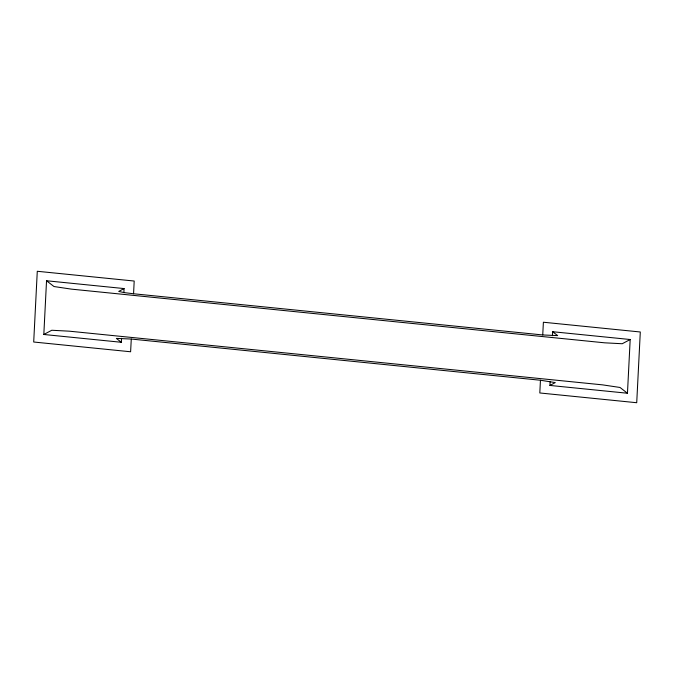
<?xml version="1.0" encoding="UTF-8"?>
<svg xmlns="http://www.w3.org/2000/svg" width="674" height="674" viewBox="0 0 674 674"><rect width="100%" height="100%" fill="white"/><g stroke="black" fill="none" stroke-linecap="round" stroke-linejoin="round"><path stroke-width="1.01" d="M552.444 335.719L552.646 331.718L557.668 335.61L542.739 334.953L133.57 293.763L134.193 281.033L37.281 271.277L33.7 342.013L130.613 351.769L131.278 339.047L116.332 338.39L121.354 342.282L121.556 338.281M121.354 342.282L43.818 334.481L46.54 280.763L124.075 288.565L123.873 292.567L133.57 293.763M131.278 339.047L540.447 380.246L539.807 392.967L636.719 402.723L640.3 331.987L543.387 322.231L542.739 334.953M552.646 331.718L630.182 339.519L627.46 393.237L549.925 385.435L550.127 381.433M124.075 288.565L118.708 291.412L123.873 292.567M43.818 334.481L51.772 330.26L69.321 331.178L602.548 384.862L620.013 387.466L627.46 393.237M630.182 339.519L622.228 343.74L604.679 342.822L71.452 289.138L53.987 286.534L46.54 280.763M549.925 385.435L555.292 382.588L540.447 380.246"/></g></svg>
